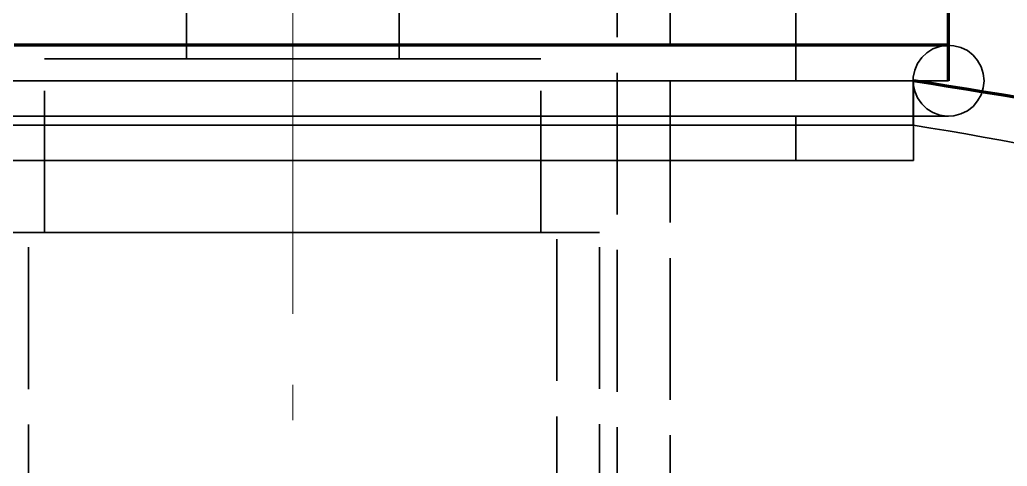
# Model space of a CAD drawing. Header units: millimetres. Extents: x 0 to 2382, y 0 to 420.
# Drawn here: x 963.22 to 991.07, y 279.27 to 291.87 of the extents above; entities that cross this region are included whole.
import ezdxf

# ---------------------------------------------------------------- set-up
doc = ezdxf.new("R2010")
doc.units = ezdxf.units.MM
doc.linetypes.add('IRAM-E-TRAZOS', pattern=[5, 4, -1])
doc.linetypes.add('IRAM-F-TRAZO-PUNTO', pattern=[20, 15, -2, 1, -2])
for name, color, linetype, lineweight in [('01-VISIBLE', 7, 'CONTINUOUS', 70), ('02-OCULTA', 4, 'IRAM-E-TRAZOS', 35), ('03-EJE', 1, 'IRAM-F-TRAZO-PUNTO', 18), ('08-FINA', 5, 'CONTINUOUS', 18)]:
    doc.layers.add(name, color=color, linetype=linetype, lineweight=lineweight)

msp = doc.modelspace()

# ---------------------------------------------------------------- linework, layer by layer
at = {"layer": '01-VISIBLE'}
for points in [[(989.417, 290.145), (989.417, 292.145)], [(989.417, 291.145), (988.91, 291.145), (988.403, 291.145), (987.896, 291.145), (987.389, 291.145), (986.882, 291.145), (986.376, 291.145), (985.869, 291.145), (985.362, 291.145), (984.855, 291.145), (984.348, 291.145), (983.841, 291.145), (983.334, 291.145), (982.828, 291.145), (982.321, 291.145), (981.814, 291.145), (981.307, 291.145), (980.8, 291.145), (980.293, 291.145), (979.787, 291.145), (979.28, 291.145), (978.773, 291.145), (978.266, 291.145), (977.759, 291.145), (977.252, 291.145), (976.745, 291.145), (976.239, 291.145), (975.732, 291.145), (975.225, 291.145), (974.718, 291.145), (974.211, 291.145), (973.704, 291.145), (973.197, 291.145), (972.691, 291.145), (972.184, 291.145), (971.677, 291.145), (971.17, 291.145), (970.663, 291.145), (970.156, 291.145), (969.65, 291.145), (969.143, 291.145), (968.636, 291.145), (968.129, 291.145), (967.622, 291.145), (967.115, 291.145), (966.608, 291.145), (966.102, 291.145), (965.595, 291.145), (965.088, 291.145), (964.581, 291.145), (964.074, 291.145), (963.567, 291.145), (963.061, 291.145)], [(991.394, 289.663), (990.899, 289.745), (990.405, 289.826), (989.911, 289.906), (989.416, 289.986), (988.921, 290.065), (988.427, 290.143)]]:
    msp.add_lwpolyline(points, dxfattribs=at)
at = {"layer": '02-OCULTA'}
for points in [[(967.917, 290.762), (967.917, 321.462)], [(973.917, 290.762), (973.917, 321.462)], [(985.105, 304.145), (985.105, 287.89)], [(980.067, 261.371), (980.067, 293.345)], [(981.567, 261.142), (981.567, 293.345)], [(989.417, 291.145), (988.91, 291.145), (988.403, 291.145), (987.896, 291.145), (987.389, 291.145), (986.882, 291.145), (986.376, 291.145), (985.869, 291.145), (985.362, 291.145), (984.855, 291.145), (984.348, 291.145), (983.841, 291.145), (983.334, 291.145), (982.828, 291.145), (982.321, 291.145), (981.814, 291.145), (981.307, 291.145), (980.8, 291.145), (980.293, 291.145), (979.787, 291.145), (979.28, 291.145), (978.773, 291.145), (978.266, 291.145), (977.759, 291.145), (977.252, 291.145), (976.745, 291.145), (976.239, 291.145), (975.732, 291.145), (975.225, 291.145), (974.718, 291.145), (974.211, 291.145), (973.704, 291.145), (973.197, 291.145), (972.691, 291.145), (972.184, 291.145), (971.677, 291.145), (971.17, 291.145), (970.663, 291.145), (970.156, 291.145), (969.65, 291.145), (969.143, 291.145), (968.636, 291.145), (968.129, 291.145), (967.622, 291.145), (967.115, 291.145), (966.608, 291.145), (966.102, 291.145), (965.595, 291.145), (965.088, 291.145), (964.581, 291.145), (964.074, 291.145), (963.567, 291.145), (963.061, 291.145)], [(990.417, 290.145), (990.396, 290.346), (990.336, 290.539), (990.237, 290.716), (990.106, 290.87), (989.946, 290.994), (989.764, 291.083), (989.568, 291.133), (989.366, 291.144), (989.166, 291.113), (988.976, 291.043), (988.805, 290.936), (988.658, 290.796), (988.542, 290.63), (988.463, 290.444), (988.422, 290.246), (988.422, 290.044), (988.463, 289.846), (988.542, 289.66), (988.658, 289.494), (988.805, 289.354), (988.976, 289.247), (989.166, 289.177), (989.366, 289.146), (989.568, 289.157), (989.764, 289.207), (989.946, 289.296), (990.106, 289.42), (990.237, 289.574), (990.336, 289.751), (990.396, 289.944), (990.417, 290.145)], [(977.917, 290.762), (977.417, 290.762), (976.917, 290.762), (976.417, 290.762), (975.917, 290.762), (975.417, 290.762), (974.917, 290.762), (974.417, 290.762), (973.917, 290.762), (973.417, 290.762), (972.917, 290.762), (972.417, 290.762), (971.917, 290.762), (971.417, 290.762), (970.917, 290.762), (970.417, 290.762), (969.917, 290.762), (969.417, 290.762), (968.917, 290.762), (968.417, 290.762), (967.917, 290.762), (967.417, 290.762), (966.917, 290.762), (966.417, 290.762), (965.917, 290.762), (965.417, 290.762), (964.917, 290.762), (964.417, 290.762), (963.917, 290.762)], [(963.917, 290.762), (964.417, 290.762), (964.917, 290.762), (965.417, 290.762), (965.917, 290.762), (966.417, 290.762), (966.917, 290.762), (967.417, 290.762), (967.917, 290.762), (968.417, 290.762), (968.917, 290.762), (969.417, 290.762), (969.917, 290.762), (970.417, 290.762), (970.917, 290.762), (971.417, 290.762), (971.917, 290.762), (972.417, 290.762), (972.917, 290.762), (973.417, 290.762), (973.917, 290.762), (974.417, 290.762), (974.917, 290.762), (975.417, 290.762), (975.917, 290.762), (976.417, 290.762), (976.917, 290.762), (977.417, 290.762), (977.917, 290.762)], [(963.917, 285.863), (963.917, 290.762)], [(973.917, 290.762), (973.417, 290.762), (972.917, 290.762), (972.417, 290.762), (971.917, 290.762), (971.417, 290.762), (970.917, 290.762), (970.417, 290.762), (969.917, 290.762), (969.417, 290.762), (968.917, 290.762), (968.417, 290.762), (967.917, 290.762)], [(967.917, 290.762), (968.417, 290.762), (968.917, 290.762), (969.417, 290.762), (969.917, 290.762), (970.417, 290.762), (970.917, 290.762), (971.417, 290.762), (971.917, 290.762), (972.417, 290.762), (972.917, 290.762), (973.417, 290.762), (973.917, 290.762)], [(977.917, 285.863), (977.917, 290.762)], [(988.427, 290.145), (987.926, 290.145), (987.426, 290.145), (986.926, 290.145), (986.426, 290.145), (985.925, 290.145), (985.425, 290.145), (984.925, 290.145), (984.424, 290.145), (983.924, 290.145), (983.424, 290.145), (982.924, 290.145), (982.423, 290.145), (981.923, 290.145), (981.423, 290.145), (980.922, 290.145), (980.422, 290.145), (979.922, 290.145), (979.422, 290.145), (978.921, 290.145), (978.421, 290.145), (977.921, 290.145), (977.42, 290.145), (976.92, 290.145), (976.42, 290.145), (975.92, 290.145), (975.419, 290.145), (974.919, 290.145), (974.419, 290.145), (973.918, 290.145), (973.418, 290.145), (972.918, 290.145), (972.418, 290.145), (971.917, 290.145), (971.417, 290.145), (970.917, 290.145), (970.416, 290.145), (969.916, 290.145), (969.416, 290.145), (968.916, 290.145), (968.415, 290.145), (967.915, 290.145), (967.415, 290.145), (966.914, 290.145), (966.414, 290.145), (965.914, 290.145), (965.414, 290.145), (964.913, 290.145), (964.413, 290.145), (963.913, 290.145), (963.412, 290.145), (962.912, 290.145)], [(962.912, 290.145), (963.412, 290.145), (963.913, 290.145), (964.413, 290.145), (964.913, 290.145), (965.414, 290.145), (965.914, 290.145), (966.414, 290.145), (966.914, 290.145), (967.415, 290.145), (967.915, 290.145), (968.415, 290.145), (968.916, 290.145), (969.416, 290.145), (969.916, 290.145), (970.416, 290.145), (970.917, 290.145), (971.417, 290.145), (971.917, 290.145), (972.418, 290.145), (972.918, 290.145), (973.418, 290.145), (973.918, 290.145), (974.419, 290.145), (974.919, 290.145), (975.419, 290.145), (975.92, 290.145), (976.42, 290.145), (976.92, 290.145), (977.42, 290.145), (977.921, 290.145), (978.421, 290.145), (978.921, 290.145), (979.422, 290.145), (979.922, 290.145), (980.422, 290.145), (980.922, 290.145), (981.423, 290.145), (981.923, 290.145), (982.423, 290.145), (982.924, 290.145), (983.424, 290.145), (983.924, 290.145), (984.424, 290.145), (984.925, 290.145), (985.425, 290.145), (985.925, 290.145), (986.426, 290.145), (986.926, 290.145), (987.426, 290.145), (987.926, 290.145), (988.427, 290.145)], [(988.417, 290.145), (987.917, 290.145), (987.417, 290.145), (986.917, 290.145), (986.417, 290.145), (985.917, 290.145), (985.417, 290.145), (984.917, 290.145), (984.417, 290.145), (983.917, 290.145), (983.417, 290.145), (982.917, 290.145), (982.417, 290.145), (981.917, 290.145), (981.417, 290.145), (980.917, 290.145), (980.417, 290.145), (979.917, 290.145), (979.417, 290.145), (978.917, 290.145), (978.417, 290.145), (977.917, 290.145), (977.417, 290.145), (976.917, 290.145), (976.417, 290.145), (975.917, 290.145), (975.417, 290.145), (974.917, 290.145), (974.417, 290.145), (973.917, 290.145), (973.417, 290.145), (972.917, 290.145), (972.417, 290.145), (971.917, 290.145), (971.417, 290.145), (970.917, 290.145), (970.417, 290.145), (969.917, 290.145), (969.417, 290.145), (968.917, 290.145), (968.417, 290.145), (967.917, 290.145), (967.417, 290.145), (966.917, 290.145), (966.417, 290.145), (965.917, 290.145), (965.417, 290.145), (964.917, 290.145), (964.417, 290.145), (963.917, 290.145), (963.417, 290.145), (962.917, 290.145)], [(962.917, 290.145), (963.417, 290.145), (963.917, 290.145), (964.417, 290.145), (964.917, 290.145), (965.417, 290.145), (965.917, 290.145), (966.417, 290.145), (966.917, 290.145), (967.417, 290.145), (967.917, 290.145), (968.417, 290.145), (968.917, 290.145), (969.417, 290.145), (969.917, 290.145), (970.417, 290.145), (970.917, 290.145), (971.417, 290.145), (971.917, 290.145), (972.417, 290.145), (972.917, 290.145), (973.417, 290.145), (973.917, 290.145), (974.417, 290.145), (974.917, 290.145), (975.417, 290.145), (975.917, 290.145), (976.417, 290.145), (976.917, 290.145), (977.417, 290.145), (977.917, 290.145), (978.417, 290.145), (978.917, 290.145), (979.417, 290.145), (979.917, 290.145), (980.417, 290.145), (980.917, 290.145), (981.417, 290.145), (981.917, 290.145), (982.417, 290.145), (982.917, 290.145), (983.417, 290.145), (983.917, 290.145), (984.417, 290.145), (984.917, 290.145), (985.417, 290.145), (985.917, 290.145), (986.417, 290.145), (986.917, 290.145), (987.417, 290.145), (987.917, 290.145), (988.417, 290.145)], [(989.417, 290.145), (988.917, 290.145), (988.417, 290.145), (987.917, 290.145), (987.417, 290.145), (986.917, 290.145), (986.417, 290.145), (985.917, 290.145), (985.417, 290.145), (984.917, 290.145), (984.417, 290.145), (983.917, 290.145), (983.417, 290.145), (982.917, 290.145), (982.417, 290.145), (981.917, 290.145), (981.417, 290.145), (980.917, 290.145), (980.417, 290.145), (979.917, 290.145), (979.417, 290.145), (978.917, 290.145), (978.417, 290.145), (977.917, 290.145), (977.417, 290.145), (976.917, 290.145), (976.417, 290.145), (975.917, 290.145), (975.417, 290.145), (974.917, 290.145), (974.417, 290.145), (973.917, 290.145), (973.417, 290.145), (972.917, 290.145), (972.417, 290.145), (971.917, 290.145), (971.417, 290.145), (970.917, 290.145), (970.417, 290.145), (969.917, 290.145), (969.417, 290.145), (968.917, 290.145), (968.417, 290.145), (967.917, 290.145), (967.417, 290.145), (966.917, 290.145), (966.417, 290.145), (965.917, 290.145), (965.417, 290.145), (964.917, 290.145), (964.417, 290.145), (963.917, 290.145), (963.417, 290.145), (962.917, 290.145)], [(962.917, 290.145), (963.417, 290.145), (963.917, 290.145), (964.417, 290.145), (964.917, 290.145), (965.417, 290.145), (965.917, 290.145), (966.417, 290.145), (966.917, 290.145), (967.417, 290.145), (967.917, 290.145), (968.417, 290.145), (968.917, 290.145), (969.417, 290.145), (969.917, 290.145), (970.417, 290.145), (970.917, 290.145), (971.417, 290.145), (971.917, 290.145), (972.417, 290.145), (972.917, 290.145), (973.417, 290.145), (973.917, 290.145), (974.417, 290.145), (974.917, 290.145), (975.417, 290.145), (975.917, 290.145), (976.417, 290.145), (976.917, 290.145), (977.417, 290.145), (977.917, 290.145), (978.417, 290.145), (978.917, 290.145), (979.417, 290.145), (979.917, 290.145), (980.417, 290.145), (980.917, 290.145), (981.417, 290.145), (981.917, 290.145), (982.417, 290.145), (982.917, 290.145), (983.417, 290.145), (983.917, 290.145), (984.417, 290.145), (984.917, 290.145), (985.417, 290.145), (985.917, 290.145), (986.417, 290.145), (986.917, 290.145), (987.417, 290.145), (987.917, 290.145), (988.417, 290.145), (988.917, 290.145), (989.417, 290.145)], [(988.427, 290.143), (988.425, 290.144), (988.423, 290.144), (988.422, 290.144), (988.42, 290.144), (988.418, 290.145), (988.417, 290.145)], [(988.417, 290.145), (988.417, 288.89)], [(988.427, 287.89), (988.427, 290.145)], [(962.917, 289.145), (963.417, 289.145), (963.917, 289.145), (964.417, 289.145), (964.917, 289.145), (965.417, 289.145), (965.917, 289.145), (966.417, 289.145), (966.917, 289.145), (967.417, 289.145), (967.917, 289.145), (968.417, 289.145), (968.917, 289.145), (969.417, 289.145), (969.917, 289.145), (970.417, 289.145), (970.917, 289.145), (971.417, 289.145), (971.917, 289.145), (972.417, 289.145), (972.917, 289.145), (973.417, 289.145), (973.917, 289.145), (974.417, 289.145), (974.917, 289.145), (975.417, 289.145), (975.917, 289.145), (976.417, 289.145), (976.917, 289.145), (977.417, 289.145), (977.917, 289.145), (978.417, 289.145), (978.917, 289.145), (979.417, 289.145), (979.917, 289.145), (980.417, 289.145), (980.917, 289.145), (981.417, 289.145), (981.917, 289.145), (982.417, 289.145), (982.917, 289.145), (983.417, 289.145), (983.917, 289.145), (984.417, 289.145), (984.917, 289.145), (985.417, 289.145), (985.917, 289.145), (986.417, 289.145), (986.917, 289.145), (987.417, 289.145), (987.917, 289.145), (988.417, 289.145), (988.917, 289.145), (989.417, 289.145)], [(962.917, 289.145), (963.417, 289.145), (963.917, 289.145), (964.417, 289.145), (964.917, 289.145), (965.417, 289.145), (965.917, 289.145), (966.417, 289.145), (966.917, 289.145), (967.417, 289.145), (967.917, 289.145), (968.417, 289.145), (968.917, 289.145), (969.417, 289.145), (969.917, 289.145), (970.417, 289.145), (970.917, 289.145), (971.417, 289.145), (971.917, 289.145), (972.417, 289.145), (972.917, 289.145), (973.417, 289.145), (973.917, 289.145), (974.417, 289.145), (974.917, 289.145), (975.417, 289.145), (975.917, 289.145), (976.417, 289.145), (976.917, 289.145), (977.417, 289.145), (977.917, 289.145), (978.417, 289.145), (978.917, 289.145), (979.417, 289.145), (979.917, 289.145), (980.417, 289.145), (980.917, 289.145), (981.417, 289.145), (981.917, 289.145), (982.417, 289.145), (982.917, 289.145), (983.417, 289.145), (983.917, 289.145), (984.417, 289.145), (984.917, 289.145), (985.417, 289.145), (985.917, 289.145), (986.417, 289.145), (986.917, 289.145), (987.417, 289.145), (987.917, 289.145), (988.417, 289.145), (988.917, 289.145), (989.417, 289.145)], [(988.417, 288.89), (987.917, 288.89), (987.417, 288.89), (986.917, 288.89), (986.417, 288.89), (985.917, 288.89), (985.417, 288.89), (984.917, 288.89), (984.417, 288.89), (983.917, 288.89), (983.417, 288.89), (982.917, 288.89), (982.417, 288.89), (981.917, 288.89), (981.417, 288.89), (980.917, 288.89), (980.417, 288.89), (979.917, 288.89), (979.417, 288.89), (978.917, 288.89), (978.417, 288.89), (977.917, 288.89), (977.417, 288.89), (976.917, 288.89), (976.417, 288.89), (975.917, 288.89), (975.417, 288.89), (974.917, 288.89), (974.417, 288.89), (973.917, 288.89), (973.417, 288.89), (972.917, 288.89), (972.417, 288.89), (971.917, 288.89), (971.417, 288.89), (970.917, 288.89), (970.417, 288.89), (969.917, 288.89), (969.417, 288.89), (968.917, 288.89), (968.417, 288.89), (967.917, 288.89), (967.417, 288.89), (966.917, 288.89), (966.417, 288.89), (965.917, 288.89), (965.417, 288.89), (964.917, 288.89), (964.417, 288.89), (963.917, 288.89), (963.417, 288.89), (962.917, 288.89)], [(962.917, 288.89), (963.417, 288.89), (963.917, 288.89), (964.417, 288.89), (964.917, 288.89), (965.417, 288.89), (965.917, 288.89), (966.417, 288.89), (966.917, 288.89), (967.417, 288.89), (967.917, 288.89), (968.417, 288.89), (968.917, 288.89), (969.417, 288.89), (969.917, 288.89), (970.417, 288.89), (970.917, 288.89), (971.417, 288.89), (971.917, 288.89), (972.417, 288.89), (972.917, 288.89), (973.417, 288.89), (973.917, 288.89), (974.417, 288.89), (974.917, 288.89), (975.417, 288.89), (975.917, 288.89), (976.417, 288.89), (976.917, 288.89), (977.417, 288.89), (977.917, 288.89), (978.417, 288.89), (978.917, 288.89), (979.417, 288.89), (979.917, 288.89), (980.417, 288.89), (980.917, 288.89), (981.417, 288.89), (981.917, 288.89), (982.417, 288.89), (982.917, 288.89), (983.417, 288.89), (983.917, 288.89), (984.417, 288.89), (984.917, 288.89), (985.417, 288.89), (985.917, 288.89), (986.417, 288.89), (986.917, 288.89), (987.417, 288.89), (987.917, 288.89), (988.417, 288.89)], [(988.417, 288.89), (988.912, 288.81), (989.407, 288.727), (989.901, 288.642), (990.395, 288.554), (990.889, 288.464), (991.382, 288.372)], [(985.105, 287.89), (984.598, 287.89), (984.091, 287.89), (983.585, 287.89), (983.078, 287.89), (982.571, 287.89), (982.064, 287.89), (981.558, 287.89), (981.051, 287.89), (980.544, 287.89), (980.038, 287.89), (979.531, 287.89), (979.024, 287.89), (978.517, 287.89), (978.011, 287.89), (977.504, 287.89), (976.997, 287.89), (976.491, 287.89), (975.984, 287.89), (975.477, 287.89), (974.97, 287.89), (974.464, 287.89), (973.957, 287.89), (973.45, 287.89), (972.944, 287.89), (972.437, 287.89), (971.93, 287.89), (971.423, 287.89), (970.917, 287.89), (970.41, 287.89), (969.903, 287.89), (969.397, 287.89), (968.89, 287.89), (968.383, 287.89), (967.876, 287.89), (967.37, 287.89), (966.863, 287.89), (966.356, 287.89), (965.85, 287.89), (965.343, 287.89), (964.836, 287.89), (964.329, 287.89), (963.823, 287.89), (963.316, 287.89), (962.809, 287.89)], [(962.809, 287.89), (963.316, 287.89), (963.823, 287.89), (964.329, 287.89), (964.836, 287.89), (965.343, 287.89), (965.85, 287.89), (966.356, 287.89), (966.863, 287.89), (967.37, 287.89), (967.876, 287.89), (968.383, 287.89), (968.89, 287.89), (969.397, 287.89), (969.903, 287.89), (970.41, 287.89), (970.917, 287.89), (971.423, 287.89), (971.93, 287.89), (972.437, 287.89), (972.944, 287.89), (973.45, 287.89), (973.957, 287.89), (974.464, 287.89), (974.97, 287.89), (975.477, 287.89), (975.984, 287.89), (976.491, 287.89), (976.997, 287.89), (977.504, 287.89), (978.011, 287.89), (978.517, 287.89), (979.024, 287.89), (979.531, 287.89), (980.038, 287.89), (980.544, 287.89), (981.051, 287.89), (981.558, 287.89), (982.064, 287.89), (982.571, 287.89), (983.078, 287.89), (983.585, 287.89), (984.091, 287.89), (984.598, 287.89), (985.105, 287.89)], [(988.427, 287.89), (987.926, 287.89), (987.426, 287.89), (986.926, 287.89), (986.426, 287.89), (985.925, 287.89), (985.425, 287.89), (984.925, 287.89), (984.424, 287.89), (983.924, 287.89), (983.424, 287.89), (982.924, 287.89), (982.423, 287.89), (981.923, 287.89), (981.423, 287.89), (980.922, 287.89), (980.422, 287.89), (979.922, 287.89), (979.422, 287.89), (978.921, 287.89), (978.421, 287.89), (977.921, 287.89), (977.42, 287.89), (976.92, 287.89), (976.42, 287.89), (975.92, 287.89), (975.419, 287.89), (974.919, 287.89), (974.419, 287.89), (973.918, 287.89), (973.418, 287.89), (972.918, 287.89), (972.418, 287.89), (971.917, 287.89), (971.417, 287.89), (970.917, 287.89), (970.416, 287.89), (969.916, 287.89), (969.416, 287.89), (968.916, 287.89), (968.415, 287.89), (967.915, 287.89), (967.415, 287.89), (966.914, 287.89), (966.414, 287.89), (965.914, 287.89), (965.414, 287.89), (964.913, 287.89), (964.413, 287.89), (963.913, 287.89), (963.412, 287.89), (962.912, 287.89)], [(962.912, 287.89), (963.412, 287.89), (963.913, 287.89), (964.413, 287.89), (964.913, 287.89), (965.414, 287.89), (965.914, 287.89), (966.414, 287.89), (966.914, 287.89), (967.415, 287.89), (967.915, 287.89), (968.415, 287.89), (968.916, 287.89), (969.416, 287.89), (969.916, 287.89), (970.416, 287.89), (970.917, 287.89), (971.417, 287.89), (971.917, 287.89), (972.418, 287.89), (972.918, 287.89), (973.418, 287.89), (973.918, 287.89), (974.419, 287.89), (974.919, 287.89), (975.419, 287.89), (975.92, 287.89), (976.42, 287.89), (976.92, 287.89), (977.42, 287.89), (977.921, 287.89), (978.421, 287.89), (978.921, 287.89), (979.422, 287.89), (979.922, 287.89), (980.422, 287.89), (980.922, 287.89), (981.423, 287.89), (981.923, 287.89), (982.423, 287.89), (982.924, 287.89), (983.424, 287.89), (983.924, 287.89), (984.424, 287.89), (984.925, 287.89), (985.425, 287.89), (985.925, 287.89), (986.426, 287.89), (986.926, 287.89), (987.426, 287.89), (987.926, 287.89), (988.427, 287.89)], [(979.567, 285.863), (979.058, 285.863), (978.549, 285.863), (978.04, 285.863), (977.531, 285.863), (977.023, 285.863), (976.514, 285.863), (976.005, 285.863), (975.496, 285.863), (974.987, 285.863), (974.478, 285.863), (973.97, 285.863), (973.461, 285.863), (972.952, 285.863), (972.443, 285.863), (971.934, 285.863), (971.425, 285.863), (970.917, 285.863), (970.408, 285.863), (969.899, 285.863), (969.39, 285.863), (968.881, 285.863), (968.373, 285.863), (967.864, 285.863), (967.355, 285.863), (966.846, 285.863), (966.337, 285.863), (965.828, 285.863), (965.32, 285.863), (964.811, 285.863), (964.302, 285.863), (963.793, 285.863), (963.284, 285.863), (962.775, 285.863)], [(962.775, 285.863), (963.284, 285.863), (963.793, 285.863), (964.302, 285.863), (964.811, 285.863), (965.32, 285.863), (965.828, 285.863), (966.337, 285.863), (966.846, 285.863), (967.355, 285.863), (967.864, 285.863), (968.373, 285.863), (968.881, 285.863), (969.39, 285.863), (969.899, 285.863), (970.408, 285.863), (970.917, 285.863), (971.425, 285.863), (971.934, 285.863), (972.443, 285.863), (972.952, 285.863), (973.461, 285.863), (973.97, 285.863), (974.478, 285.863), (974.987, 285.863), (975.496, 285.863), (976.005, 285.863), (976.514, 285.863), (977.023, 285.863), (977.531, 285.863), (978.04, 285.863), (978.549, 285.863), (979.058, 285.863), (979.567, 285.863)], [(978.367, 285.863), (977.853, 285.863), (977.339, 285.863), (976.825, 285.863), (976.311, 285.863), (975.798, 285.863), (975.284, 285.863), (974.77, 285.863), (974.256, 285.863), (973.743, 285.863), (973.229, 285.863), (972.715, 285.863), (972.201, 285.863), (971.687, 285.863), (971.174, 285.863), (970.66, 285.863), (970.146, 285.863), (969.632, 285.863), (969.118, 285.863), (968.605, 285.863), (968.091, 285.863), (967.577, 285.863), (967.063, 285.863), (966.549, 285.863), (966.036, 285.863), (965.522, 285.863), (965.008, 285.863), (964.494, 285.863), (963.98, 285.863), (963.467, 285.863)], [(963.467, 285.863), (963.98, 285.863), (964.494, 285.863), (965.008, 285.863), (965.522, 285.863), (966.036, 285.863), (966.549, 285.863), (967.063, 285.863), (967.577, 285.863), (968.091, 285.863), (968.605, 285.863), (969.118, 285.863), (969.632, 285.863), (970.146, 285.863), (970.66, 285.863), (971.174, 285.863), (971.687, 285.863), (972.201, 285.863), (972.715, 285.863), (973.229, 285.863), (973.743, 285.863), (974.256, 285.863), (974.77, 285.863), (975.284, 285.863), (975.798, 285.863), (976.311, 285.863), (976.825, 285.863), (977.339, 285.863), (977.853, 285.863), (978.367, 285.863)], [(963.467, 266.445), (963.467, 285.863)], [(977.917, 285.863), (977.417, 285.863), (976.917, 285.863), (976.417, 285.863), (975.917, 285.863), (975.417, 285.863), (974.917, 285.863), (974.417, 285.863), (973.917, 285.863), (973.417, 285.863), (972.917, 285.863), (972.417, 285.863), (971.917, 285.863), (971.417, 285.863), (970.917, 285.863), (970.417, 285.863), (969.917, 285.863), (969.417, 285.863), (968.917, 285.863), (968.417, 285.863), (967.917, 285.863), (967.417, 285.863), (966.917, 285.863), (966.417, 285.863), (965.917, 285.863), (965.417, 285.863), (964.917, 285.863), (964.417, 285.863), (963.917, 285.863)], [(963.917, 285.863), (964.417, 285.863), (964.917, 285.863), (965.417, 285.863), (965.917, 285.863), (966.417, 285.863), (966.917, 285.863), (967.417, 285.863), (967.917, 285.863), (968.417, 285.863), (968.917, 285.863), (969.417, 285.863), (969.917, 285.863), (970.417, 285.863), (970.917, 285.863), (971.417, 285.863), (971.917, 285.863), (972.417, 285.863), (972.917, 285.863), (973.417, 285.863), (973.917, 285.863), (974.417, 285.863), (974.917, 285.863), (975.417, 285.863), (975.917, 285.863), (976.417, 285.863), (976.917, 285.863), (977.417, 285.863), (977.917, 285.863)], [(978.367, 261.674), (978.367, 285.863)], [(979.567, 261.452), (979.567, 285.863)]]:
    msp.add_lwpolyline(points, dxfattribs=at)
at = {"layer": '03-EJE'}
msp.add_lwpolyline([(970.917, 263.566), (970.917, 352.355)], dxfattribs=at)
at = {"layer": '08-FINA'}
msp.add_circle((990.667, 325.75), 65.25, dxfattribs=at)

doc.saveas('drawing.dxf')
